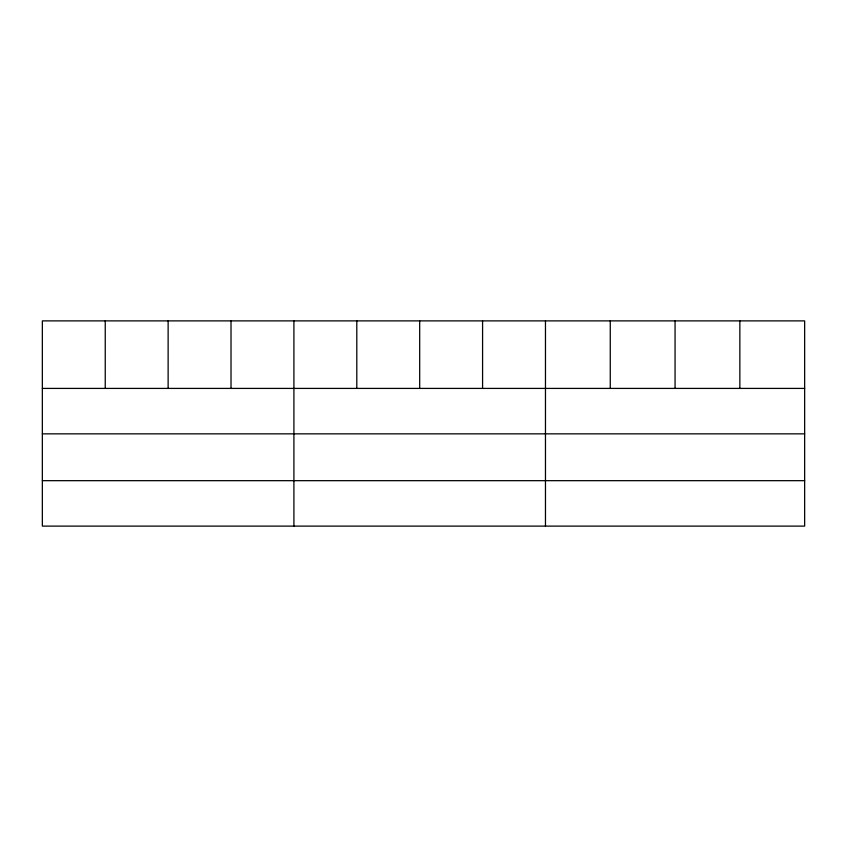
<?xml version="1.0" encoding="UTF-8"?>
<svg xmlns="http://www.w3.org/2000/svg" width="847" height="847" viewBox="0 0 847 847"><rect width="100%" height="100%" fill="white"/><g stroke="black" fill="none" stroke-linecap="round" stroke-linejoin="round"><path stroke-width="1.27" d="M804.65 433.855L804.65 320.886L42.35 320.886L42.35 526.114L804.65 526.114L804.65 433.855L42.35 433.855M42.35 388.413L804.65 388.413M42.35 480.673L804.65 480.673M739.855 320.886L739.855 388.413M675.059 320.886L675.059 388.413M610.264 320.886L610.264 388.413M545.468 320.886L545.468 526.114M482.578 320.886L482.578 388.413M419.689 320.886L419.689 388.413M356.799 320.886L356.799 388.413M293.909 320.886L293.909 526.114M231.019 320.886L231.019 388.413M168.13 320.886L168.13 388.413M105.24 320.886L105.24 388.413"/></g></svg>
